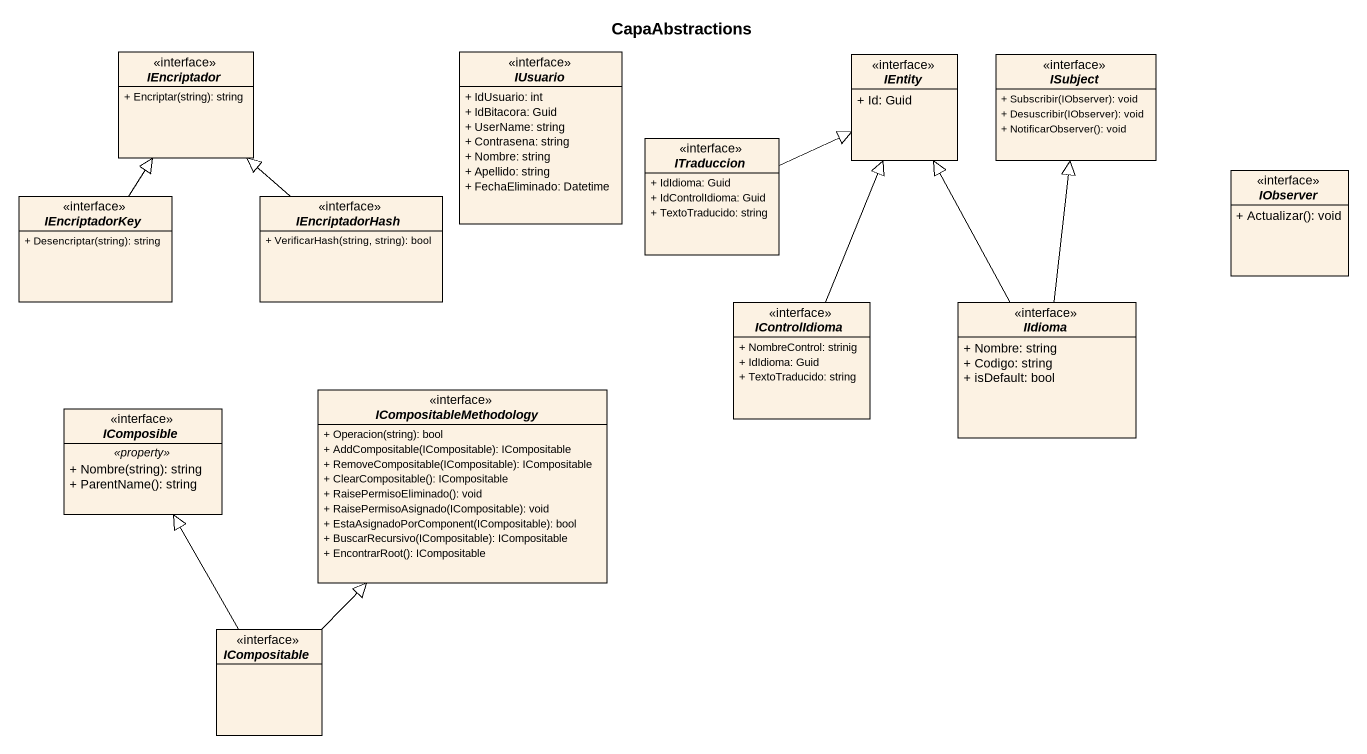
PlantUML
@startuml
title CapaAbstractions
hide circle
hide empty members
skinparam classAttributeIconSize 0
interface IEncriptador {
  + Encriptar(string): string
}
interface IUsuario {
  + IdUsuario: int
  + IdBitacora: Guid
  + UserName: string
  + Contrasena: string
  + Nombre: string
  + Apellido: string
  + FechaEliminado: Datetime
}
interface IEntity {
  + Id: Guid
}
interface ISubject {
  + Subscribir(IObserver): void
  + Desuscribir(IObserver): void
  + NotificarObserver(): void
}
interface ITraduccion {
  + IdIdioma: Guid
  + IdControlIdioma: Guid
  + TextoTraducido: string
}
interface IEncriptadorKey {
  + Desencriptar(string): string
}
interface IEncriptadorHash {
  + VerificarHash(string, string): bool
}
interface IObserver {
  + Actualizar(): void
}
interface IControlIdioma {
  + NombreControl: strinig
  + IdIdioma: Guid
  + TextoTraducido: string
}
interface IIdioma {
  + Nombre: string
  + Codigo: string
  + isDefault: bool
}
interface IComposible {
  .. <<property>> ..
  + Nombre(string): string
  + ParentName(): string
}
interface ICompositableMethodology {
  + Operacion(string): bool
  + AddCompositable(ICompositable): ICompositable
  + RemoveCompositable(ICompositable): ICompositable
  + ClearCompositable(): ICompositable
  + RaisePermisoEliminado(): void
  + RaisePermisoAsignado(ICompositable): void
  + EstaAsignadoPorComponent(ICompositable): bool
  + BuscarRecursivo(ICompositable): ICompositable
  + EncontrarRoot(): ICompositable
}
interface ICompositable
ITraduccion -right-|> IEntity
IEncriptadorKey -up-|> IEncriptador
IEncriptadorHash -up-|> IEncriptador
IControlIdioma -up-|> IEntity
IIdioma -up-|> IEntity
IIdioma -up-|> ISubject
ICompositable -up-|> IComposible
ICompositable -up-|> ICompositableMethodology
@enduml
